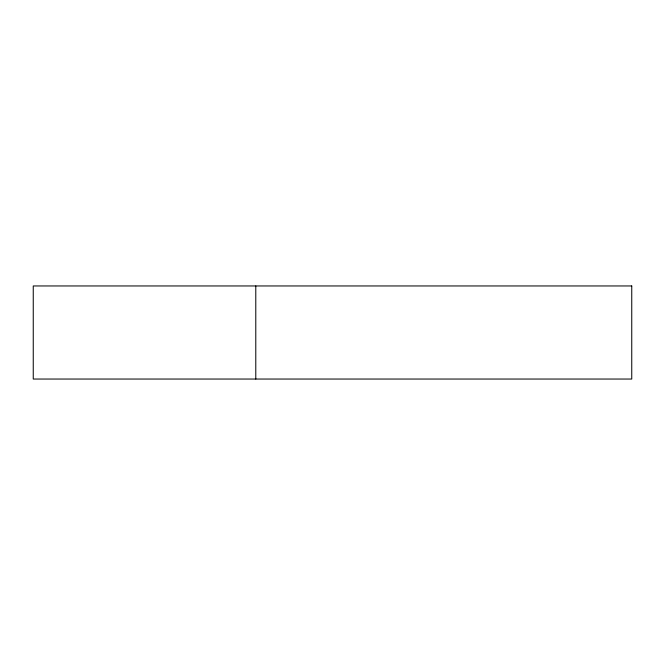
<?xml version="1.0" encoding="UTF-8"?>
<svg xmlns="http://www.w3.org/2000/svg" width="665" height="665" viewBox="0 0 665 665"><rect width="100%" height="100%" fill="white"/><g stroke="black" fill="none" stroke-linecap="round" stroke-linejoin="round"><path stroke-width="1" d="M255.784 285.958L255.784 379.042M631.75 285.958L33.25 285.958L33.25 379.042L631.75 379.042L631.75 285.958"/></g></svg>
